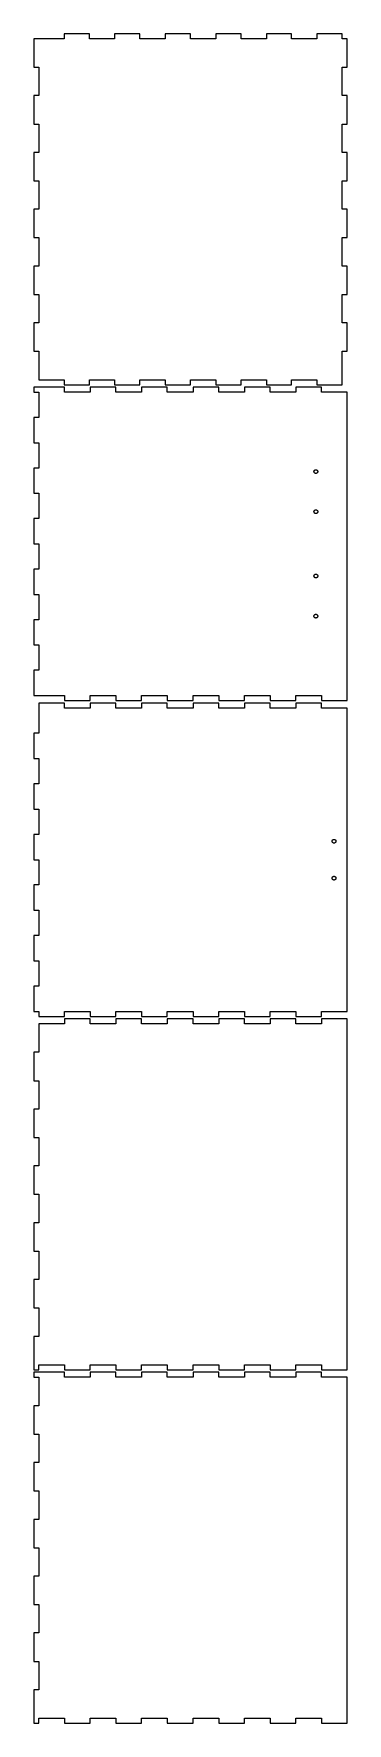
# Model space of a CAD drawing. Header units: metres. Extents: x -4 to 246, y -4 to 1344.
import ezdxf

# ---------------------------------------------------------------- set-up
doc = ezdxf.new("R2010")
doc.units = ezdxf.units.M

msp = doc.modelspace()

# ---------------------------------------------------------------- linework, layer by layer
for p, q in [((20.167, 1340), (-4, 1340)), ((-4, 1340), (-4, 1317.33)), ((40.333, 1344), (20.167, 1344)), ((20.167, 1344), (20.167, 1340)), ((40.333, 1340), (40.333, 1344)), ((60.5, 1340), (40.333, 1340)), ((80.667, 1344), (60.5, 1344)), ((60.5, 1344), (60.5, 1340)), ((80.667, 1340), (80.667, 1344)), ((100.833, 1340), (80.667, 1340)), ((121, 1344), (100.833, 1344)), ((100.833, 1344), (100.833, 1340)), ((121, 1340), (121, 1344)), ((141.167, 1340), (121, 1340)), ((161.333, 1344), (141.167, 1344)), ((141.167, 1344), (141.167, 1340)), ((161.333, 1340), (161.333, 1344)), ((181.5, 1340), (161.333, 1340)), ((201.667, 1344), (181.5, 1344)), ((181.5, 1344), (181.5, 1340)), ((201.667, 1340), (201.667, 1344)), ((221.833, 1340), (201.667, 1340)), ((242, 1344), (221.833, 1344)), ((221.833, 1344), (221.833, 1340)), ((242, 1340), (242, 1344)), ((246, 1340), (242, 1340)), ((246, 1317.33), (246, 1340)), ((-4, 1317.33), (0, 1317.33)), ((0, 1317.33), (0, 1294.67)), ((242, 1294.67), (242, 1317.33)), ((242, 1317.33), (246, 1317.33)), ((0, 1294.67), (-4, 1294.67)), ((-4, 1294.67), (-4, 1272)), ((246, 1294.67), (242, 1294.67)), ((246, 1272), (246, 1294.67)), ((-4, 1272), (0, 1272)), ((0, 1272), (0, 1249.33)), ((242, 1249.33), (242, 1272)), ((242, 1272), (246, 1272)), ((0, 1249.33), (-4, 1249.33)), ((-4, 1249.33), (-4, 1226.67)), ((246, 1249.33), (242, 1249.33)), ((246, 1226.67), (246, 1249.33)), ((-4, 1226.67), (0, 1226.67)), ((0, 1226.67), (0, 1204)), ((242, 1204), (242, 1226.67)), ((242, 1226.67), (246, 1226.67)), ((0, 1204), (-4, 1204)), ((-4, 1204), (-4, 1181.33)), ((246, 1204), (242, 1204)), ((246, 1181.33), (246, 1204)), ((-4, 1181.33), (0, 1181.33)), ((0, 1181.33), (0, 1158.67)), ((242, 1158.67), (242, 1181.33)), ((242, 1181.33), (246, 1181.33)), ((0, 1158.67), (-4, 1158.67)), ((-4, 1158.67), (-4, 1136)), ((246, 1158.67), (242, 1158.67)), ((246, 1136), (246, 1158.67)), ((-4, 1136), (0, 1136)), ((0, 1136), (0, 1113.33)), ((242, 1113.33), (242, 1136)), ((242, 1136), (246, 1136)), ((0, 1113.33), (-4, 1113.33)), ((-4, 1113.33), (-4, 1090.67)), ((246, 1113.33), (242, 1113.33)), ((246, 1090.67), (246, 1113.33)), ((-4, 1090.67), (0, 1090.67)), ((0, 1090.67), (0, 1068)), ((242, 1064), (242, 1090.67)), ((242, 1090.67), (246, 1090.67)), ((0, 1068), (20.167, 1068)), ((20.167, 1068), (20.167, 1064)), ((40.333, 1068), (60.5, 1068)), ((40.333, 1064), (40.333, 1068)), ((60.5, 1068), (60.5, 1064)), ((80.667, 1064), (80.667, 1068)), ((80.667, 1068), (100.833, 1068)), ((100.833, 1068), (100.833, 1064)), ((121, 1064), (121, 1068)), ((121, 1068), (141.167, 1068)), ((141.167, 1068), (141.167, 1064)), ((161.333, 1064), (161.333, 1068)), ((161.333, 1068), (181.5, 1068)), ((181.5, 1068), (181.5, 1064)), ((201.667, 1064), (201.667, 1068)), ((201.667, 1068), (221.833, 1068)), ((221.833, 1068), (221.833, 1064)), ((20.5, 1062), (-4, 1062)), ((-4, 1062), (-4, 1058)), ((-4, 1058), (0, 1058)), ((0, 1058), (0, 1037.83)), ((20.167, 1064), (40.333, 1064)), ((20.5, 1058), (20.5, 1062)), ((41, 1058), (20.5, 1058)), ((61.5, 1062), (41, 1062)), ((41, 1062), (41, 1058)), ((60.5, 1064), (80.667, 1064)), ((61.5, 1058), (61.5, 1062)), ((82, 1058), (61.5, 1058)), ((102.5, 1062), (82, 1062)), ((82, 1062), (82, 1058)), ((100.833, 1064), (121, 1064)), ((102.5, 1058), (102.5, 1062)), ((123, 1058), (102.5, 1058)), ((143.5, 1062), (123, 1062)), ((123, 1062), (123, 1058)), ((141.167, 1064), (161.333, 1064)), ((143.5, 1058), (143.5, 1062)), ((164, 1058), (143.5, 1058)), ((184.5, 1062), (164, 1062)), ((164, 1062), (164, 1058)), ((181.5, 1064), (201.667, 1064)), ((184.5, 1058), (184.5, 1062)), ((205, 1058), (184.5, 1058)), ((225.5, 1062), (205, 1062)), ((205, 1062), (205, 1058)), ((221.833, 1064), (242, 1064)), ((225.5, 1058), (225.5, 1062)), ((246, 1058), (225.5, 1058)), ((246, 812), (246, 1058)), ((0, 1037.83), (-4, 1037.83)), ((-4, 1037.83), (-4, 1017.67)), ((-4, 1017.67), (0, 1017.67)), ((0, 1017.67), (0, 997.5)), ((0, 997.5), (-4, 997.5)), ((-4, 997.5), (-4, 977.333)), ((219.5, 994.667), (219.508, 994.824)), ((219.508, 994.51), (219.5, 994.667)), ((219.508, 994.824), (219.533, 994.979)), ((219.533, 994.355), (219.508, 994.51)), ((219.533, 994.979), (219.573, 995.131)), ((219.573, 994.203), (219.533, 994.355)), ((219.573, 995.131), (219.63, 995.277)), ((219.63, 994.057), (219.573, 994.203)), ((219.63, 995.277), (219.701, 995.417)), ((219.701, 993.917), (219.63, 994.057)), ((219.701, 995.417), (219.786, 995.549)), ((219.786, 993.785), (219.701, 993.917)), ((219.786, 995.549), (219.885, 995.671)), ((219.885, 993.663), (219.786, 993.785)), ((219.885, 995.671), (219.996, 995.782)), ((219.996, 993.552), (219.885, 993.663)), ((219.996, 995.782), (220.118, 995.881)), ((220.118, 993.453), (219.996, 993.552)), ((220.118, 995.881), (220.25, 995.966)), ((220.25, 993.368), (220.118, 993.453)), ((220.25, 995.966), (220.39, 996.037)), ((220.39, 993.297), (220.25, 993.368)), ((220.39, 996.037), (220.536, 996.094)), ((220.536, 993.24), (220.39, 993.297)), ((220.536, 996.094), (220.688, 996.134)), ((220.688, 993.2), (220.536, 993.24)), ((220.688, 996.134), (220.843, 996.159)), ((220.843, 993.175), (220.688, 993.2)), ((220.843, 996.159), (221, 996.167)), ((221, 993.167), (220.843, 993.175)), ((221, 996.167), (221.157, 996.159)), ((221.157, 993.175), (221, 993.167)), ((221.157, 996.159), (221.312, 996.134)), ((221.312, 993.2), (221.157, 993.175)), ((221.312, 996.134), (221.464, 996.094)), ((221.464, 993.24), (221.312, 993.2)), ((221.464, 996.094), (221.61, 996.037)), ((221.61, 993.297), (221.464, 993.24)), ((221.61, 996.037), (221.75, 995.966)), ((221.75, 993.368), (221.61, 993.297)), ((221.75, 995.966), (221.882, 995.881)), ((221.882, 993.453), (221.75, 993.368)), ((221.882, 995.881), (222.004, 995.782)), ((222.004, 993.552), (221.882, 993.453)), ((222.004, 995.782), (222.115, 995.671)), ((222.115, 993.663), (222.004, 993.552)), ((222.115, 995.671), (222.214, 995.549)), ((222.214, 993.785), (222.115, 993.663)), ((222.214, 995.549), (222.299, 995.417)), ((222.299, 993.917), (222.214, 993.785)), ((222.299, 995.417), (222.37, 995.277)), ((222.37, 994.057), (222.299, 993.917)), ((222.37, 995.277), (222.427, 995.131)), ((222.427, 994.203), (222.37, 994.057)), ((222.427, 995.131), (222.467, 994.979)), ((222.467, 994.355), (222.427, 994.203)), ((222.467, 994.979), (222.492, 994.824)), ((222.492, 994.51), (222.467, 994.355)), ((222.492, 994.824), (222.5, 994.667)), ((222.5, 994.667), (222.492, 994.51)), ((-4, 977.333), (0, 977.333)), ((0, 977.333), (0, 957.167)), ((0, 957.167), (-4, 957.167)), ((-4, 957.167), (-4, 937)), ((219.5, 962.667), (219.508, 962.824)), ((219.508, 962.51), (219.5, 962.667)), ((219.508, 962.824), (219.533, 962.979)), ((219.533, 962.355), (219.508, 962.51)), ((219.533, 962.979), (219.573, 963.131)), ((219.573, 962.203), (219.533, 962.355)), ((219.573, 963.131), (219.63, 963.277)), ((219.63, 962.057), (219.573, 962.203)), ((219.63, 963.277), (219.701, 963.417)), ((219.701, 961.917), (219.63, 962.057)), ((219.701, 963.417), (219.786, 963.549)), ((219.786, 961.785), (219.701, 961.917)), ((219.786, 963.549), (219.885, 963.671)), ((219.885, 961.663), (219.786, 961.785)), ((219.885, 963.671), (219.996, 963.782)), ((219.996, 961.552), (219.885, 961.663)), ((219.996, 963.782), (220.118, 963.881)), ((220.118, 961.453), (219.996, 961.552)), ((220.118, 963.881), (220.25, 963.966)), ((220.25, 961.368), (220.118, 961.453)), ((220.25, 963.966), (220.39, 964.037)), ((220.39, 961.297), (220.25, 961.368)), ((220.39, 964.037), (220.536, 964.094)), ((220.536, 961.24), (220.39, 961.297)), ((220.536, 964.094), (220.688, 964.134)), ((220.688, 961.2), (220.536, 961.24)), ((220.688, 964.134), (220.843, 964.159)), ((220.843, 961.175), (220.688, 961.2)), ((220.843, 964.159), (221, 964.167)), ((221, 961.167), (220.843, 961.175)), ((221, 964.167), (221.157, 964.159)), ((221.157, 961.175), (221, 961.167)), ((221.157, 964.159), (221.312, 964.134)), ((221.312, 961.2), (221.157, 961.175)), ((221.312, 964.134), (221.464, 964.094)), ((221.464, 961.24), (221.312, 961.2)), ((221.464, 964.094), (221.61, 964.037)), ((221.61, 961.297), (221.464, 961.24)), ((221.61, 964.037), (221.75, 963.966)), ((221.75, 961.368), (221.61, 961.297)), ((221.75, 963.966), (221.882, 963.881)), ((221.882, 961.453), (221.75, 961.368)), ((221.882, 963.881), (222.004, 963.782)), ((222.004, 961.552), (221.882, 961.453)), ((222.004, 963.782), (222.115, 963.671)), ((222.115, 961.663), (222.004, 961.552)), ((222.115, 963.671), (222.214, 963.549)), ((222.214, 961.785), (222.115, 961.663)), ((222.214, 963.549), (222.299, 963.417)), ((222.299, 961.917), (222.214, 961.785)), ((222.299, 963.417), (222.37, 963.277)), ((222.37, 962.057), (222.299, 961.917)), ((222.37, 963.277), (222.427, 963.131)), ((222.427, 962.203), (222.37, 962.057)), ((222.427, 963.131), (222.467, 962.979)), ((222.467, 962.355), (222.427, 962.203)), ((222.467, 962.979), (222.492, 962.824)), ((222.492, 962.51), (222.467, 962.355)), ((222.492, 962.824), (222.5, 962.667)), ((222.5, 962.667), (222.492, 962.51)), ((-4, 937), (0, 937)), ((0, 937), (0, 916.833)), ((0, 916.833), (-4, 916.833)), ((-4, 916.833), (-4, 896.667)), ((219.5, 911.333), (219.508, 911.49)), ((219.508, 911.177), (219.5, 911.333)), ((219.508, 911.49), (219.533, 911.645)), ((219.533, 911.021), (219.508, 911.177)), ((219.533, 911.645), (219.573, 911.797)), ((219.573, 910.87), (219.533, 911.021)), ((219.573, 911.797), (219.63, 911.943)), ((219.63, 910.723), (219.573, 910.87)), ((219.63, 911.943), (219.701, 912.083)), ((219.701, 910.583), (219.63, 910.723)), ((219.701, 912.083), (219.786, 912.215)), ((219.786, 910.452), (219.701, 910.583)), ((219.786, 912.215), (219.885, 912.337)), ((219.885, 910.33), (219.786, 910.452)), ((219.885, 912.337), (219.996, 912.448)), ((219.996, 910.219), (219.885, 910.33)), ((219.996, 912.448), (220.118, 912.547)), ((220.118, 910.12), (219.996, 910.219)), ((220.118, 912.547), (220.25, 912.632)), ((220.25, 910.034), (220.118, 910.12)), ((220.25, 912.632), (220.39, 912.704)), ((220.39, 909.963), (220.25, 910.034)), ((220.39, 912.704), (220.536, 912.76)), ((220.536, 909.907), (220.39, 909.963)), ((220.536, 912.76), (220.688, 912.801)), ((220.688, 909.866), (220.536, 909.907)), ((220.688, 912.801), (220.843, 912.825)), ((220.843, 909.841), (220.688, 909.866)), ((220.843, 912.825), (221, 912.833)), ((221, 909.833), (220.843, 909.841)), ((221, 912.833), (221.157, 912.825)), ((221.157, 909.841), (221, 909.833)), ((221.157, 912.825), (221.312, 912.801)), ((221.312, 909.866), (221.157, 909.841)), ((221.312, 912.801), (221.464, 912.76)), ((221.464, 909.907), (221.312, 909.866)), ((221.464, 912.76), (221.61, 912.704)), ((221.61, 909.963), (221.464, 909.907)), ((221.61, 912.704), (221.75, 912.632)), ((221.75, 910.034), (221.61, 909.963)), ((221.75, 912.632), (221.882, 912.547)), ((221.882, 910.12), (221.75, 910.034)), ((221.882, 912.547), (222.004, 912.448)), ((222.004, 910.219), (221.882, 910.12)), ((222.004, 912.448), (222.115, 912.337)), ((222.115, 910.33), (222.004, 910.219)), ((222.115, 912.337), (222.214, 912.215)), ((222.214, 910.452), (222.115, 910.33)), ((222.214, 912.215), (222.299, 912.083)), ((222.299, 910.583), (222.214, 910.452)), ((222.299, 912.083), (222.37, 911.943)), ((222.37, 910.723), (222.299, 910.583)), ((222.37, 911.943), (222.427, 911.797)), ((222.427, 910.87), (222.37, 910.723)), ((222.427, 911.797), (222.467, 911.645)), ((222.467, 911.021), (222.427, 910.87)), ((222.467, 911.645), (222.492, 911.49)), ((222.492, 911.177), (222.467, 911.021)), ((222.492, 911.49), (222.5, 911.333)), ((222.5, 911.333), (222.492, 911.177)), ((-4, 896.667), (0, 896.667)), ((0, 896.667), (0, 876.5)), ((0, 876.5), (-4, 876.5)), ((-4, 876.5), (-4, 856.333)), ((219.5, 879.333), (219.508, 879.49)), ((219.508, 879.177), (219.5, 879.333)), ((219.508, 879.49), (219.533, 879.645)), ((219.533, 879.021), (219.508, 879.177)), ((219.533, 879.645), (219.573, 879.797)), ((219.573, 878.87), (219.533, 879.021)), ((219.573, 879.797), (219.63, 879.943)), ((219.63, 878.723), (219.573, 878.87)), ((219.63, 879.943), (219.701, 880.083)), ((219.701, 878.583), (219.63, 878.723)), ((219.701, 880.083), (219.786, 880.215)), ((219.786, 878.452), (219.701, 878.583)), ((219.786, 880.215), (219.885, 880.337)), ((219.885, 878.33), (219.786, 878.452)), ((219.885, 880.337), (219.996, 880.448)), ((219.996, 878.219), (219.885, 878.33)), ((219.996, 880.448), (220.118, 880.547)), ((220.118, 878.12), (219.996, 878.219)), ((220.118, 880.547), (220.25, 880.632)), ((220.25, 878.034), (220.118, 878.12)), ((220.25, 880.632), (220.39, 880.704)), ((220.39, 877.963), (220.25, 878.034)), ((220.39, 880.704), (220.536, 880.76)), ((220.536, 877.907), (220.39, 877.963)), ((220.536, 880.76), (220.688, 880.801)), ((220.688, 877.866), (220.536, 877.907)), ((220.688, 880.801), (220.843, 880.825)), ((220.843, 877.841), (220.688, 877.866)), ((220.843, 880.825), (221, 880.833)), ((221, 877.833), (220.843, 877.841)), ((221, 880.833), (221.157, 880.825)), ((221.157, 877.841), (221, 877.833)), ((221.157, 880.825), (221.312, 880.801)), ((221.312, 877.866), (221.157, 877.841)), ((221.312, 880.801), (221.464, 880.76)), ((221.464, 877.907), (221.312, 877.866)), ((221.464, 880.76), (221.61, 880.704)), ((221.61, 877.963), (221.464, 877.907)), ((221.61, 880.704), (221.75, 880.632)), ((221.75, 878.034), (221.61, 877.963)), ((221.75, 880.632), (221.882, 880.547)), ((221.882, 878.12), (221.75, 878.034)), ((221.882, 880.547), (222.004, 880.448)), ((222.004, 878.219), (221.882, 878.12)), ((222.004, 880.448), (222.115, 880.337)), ((222.115, 878.33), (222.004, 878.219)), ((222.115, 880.337), (222.214, 880.215)), ((222.214, 878.452), (222.115, 878.33)), ((222.214, 880.215), (222.299, 880.083)), ((222.299, 878.583), (222.214, 878.452)), ((222.299, 880.083), (222.37, 879.943)), ((222.37, 878.723), (222.299, 878.583)), ((222.37, 879.943), (222.427, 879.797)), ((222.427, 878.87), (222.37, 878.723)), ((222.427, 879.797), (222.467, 879.645)), ((222.467, 879.021), (222.427, 878.87)), ((222.467, 879.645), (222.492, 879.49)), ((222.492, 879.177), (222.467, 879.021)), ((222.492, 879.49), (222.5, 879.333)), ((222.5, 879.333), (222.492, 879.177)), ((-4, 856.333), (0, 856.333)), ((0, 856.333), (0, 836.167)), ((0, 836.167), (-4, 836.167)), ((-4, 836.167), (-4, 816)), ((-4, 816), (20.5, 816)), ((20.5, 810), (0, 810)), ((0, 810), (0, 785.833)), ((20.5, 816), (20.5, 812)), ((20.5, 812), (41, 812)), ((20.5, 806), (20.5, 810)), ((41, 816), (61.5, 816)), ((41, 812), (41, 816)), ((61.5, 810), (41, 810)), ((41, 810), (41, 806)), ((61.5, 816), (61.5, 812)), ((61.5, 812), (82, 812)), ((61.5, 806), (61.5, 810)), ((82, 812), (82, 816)), ((82, 816), (102.5, 816)), ((102.5, 810), (82, 810)), ((82, 810), (82, 806)), ((102.5, 816), (102.5, 812)), ((102.5, 812), (123, 812)), ((102.5, 806), (102.5, 810)), ((123, 812), (123, 816)), ((123, 816), (143.5, 816)), ((143.5, 810), (123, 810)), ((123, 810), (123, 806)), ((143.5, 816), (143.5, 812)), ((143.5, 812), (164, 812)), ((143.5, 806), (143.5, 810)), ((164, 812), (164, 816)), ((164, 816), (184.5, 816)), ((164, 810), (164, 806)), ((184.5, 810), (164, 810)), ((184.5, 816), (184.5, 812)), ((184.5, 812), (205, 812)), ((184.5, 806), (184.5, 810)), ((205, 812), (205, 816)), ((205, 816), (225.5, 816)), ((225.5, 810), (205, 810)), ((205, 810), (205, 806)), ((225.5, 816), (225.5, 812)), ((225.5, 812), (246, 812)), ((225.5, 806), (225.5, 810)), ((41, 806), (20.5, 806)), ((82, 806), (61.5, 806)), ((123, 806), (102.5, 806)), ((164, 806), (143.5, 806)), ((205, 806), (184.5, 806)), ((246, 806), (225.5, 806)), ((246, 564), (246, 806)), ((0, 785.833), (-4, 785.833)), ((-4, 785.833), (-4, 765.667)), ((-4, 765.667), (0, 765.667)), ((0, 765.667), (0, 745.5)), ((0, 745.5), (-4, 745.5)), ((-4, 745.5), (-4, 725.333)), ((-4, 725.333), (0, 725.333)), ((0, 725.333), (0, 705.167)), ((0, 705.167), (-4, 705.167)), ((-4, 705.167), (-4, 685)), ((234.496, 700.865), (234.618, 700.964)), ((234.618, 700.964), (234.75, 701.049)), ((234.75, 701.049), (234.89, 701.12)), ((234.89, 701.12), (235.036, 701.177)), ((235.036, 701.177), (235.188, 701.217)), ((235.188, 701.217), (235.343, 701.242)), ((235.343, 701.242), (235.5, 701.25)), ((235.5, 701.25), (235.657, 701.242)), ((235.657, 701.242), (235.812, 701.217)), ((235.812, 701.217), (235.964, 701.177)), ((235.964, 701.177), (236.11, 701.12)), ((236.11, 701.12), (236.25, 701.049)), ((236.25, 701.049), (236.382, 700.964)), ((236.382, 700.964), (236.504, 700.865)), ((234, 699.75), (234.008, 699.907)), ((234.008, 699.593), (234, 699.75)), ((234.008, 699.907), (234.033, 700.062)), ((234.033, 699.438), (234.008, 699.593)), ((234.033, 700.062), (234.073, 700.214)), ((234.073, 699.286), (234.033, 699.438)), ((234.073, 700.214), (234.13, 700.36)), ((234.13, 699.14), (234.073, 699.286)), ((234.13, 700.36), (234.201, 700.5)), ((234.201, 699), (234.13, 699.14)), ((234.201, 700.5), (234.286, 700.632)), ((234.286, 698.868), (234.201, 699)), ((234.286, 700.632), (234.385, 700.754)), ((234.385, 698.746), (234.286, 698.868)), ((234.385, 700.754), (234.496, 700.865)), ((234.496, 698.635), (234.385, 698.746)), ((234.618, 698.536), (234.496, 698.635)), ((234.75, 698.451), (234.618, 698.536)), ((234.89, 698.38), (234.75, 698.451)), ((235.036, 698.323), (234.89, 698.38)), ((235.188, 698.283), (235.036, 698.323)), ((235.343, 698.258), (235.188, 698.283)), ((235.5, 698.25), (235.343, 698.258)), ((235.657, 698.258), (235.5, 698.25)), ((235.812, 698.283), (235.657, 698.258)), ((235.964, 698.323), (235.812, 698.283)), ((236.11, 698.38), (235.964, 698.323)), ((236.25, 698.451), (236.11, 698.38)), ((236.382, 698.536), (236.25, 698.451)), ((236.504, 698.635), (236.382, 698.536)), ((236.504, 700.865), (236.615, 700.754)), ((236.615, 698.746), (236.504, 698.635)), ((236.615, 700.754), (236.714, 700.632)), ((236.714, 698.868), (236.615, 698.746)), ((236.714, 700.632), (236.799, 700.5)), ((236.799, 699), (236.714, 698.868)), ((236.799, 700.5), (236.87, 700.36)), ((236.87, 699.14), (236.799, 699)), ((236.87, 700.36), (236.927, 700.214)), ((236.927, 699.286), (236.87, 699.14)), ((236.927, 700.214), (236.967, 700.062)), ((236.967, 699.438), (236.927, 699.286)), ((236.967, 700.062), (236.992, 699.907)), ((236.992, 699.593), (236.967, 699.438)), ((236.992, 699.907), (237, 699.75)), ((237, 699.75), (236.992, 699.593)), ((-4, 685), (0, 685)), ((0, 685), (0, 664.833)), ((0, 664.833), (-4, 664.833)), ((-4, 664.833), (-4, 644.667)), ((234, 670.25), (234.008, 670.407)), ((234.008, 670.093), (234, 670.25)), ((234.008, 670.407), (234.033, 670.562)), ((234.033, 669.938), (234.008, 670.093)), ((234.033, 670.562), (234.073, 670.714)), ((234.073, 669.786), (234.033, 669.938)), ((234.073, 670.714), (234.13, 670.86)), ((234.13, 669.64), (234.073, 669.786)), ((234.13, 670.86), (234.201, 671)), ((234.201, 669.5), (234.13, 669.64)), ((234.201, 671), (234.286, 671.132)), ((234.286, 669.368), (234.201, 669.5)), ((234.286, 671.132), (234.385, 671.254)), ((234.385, 669.246), (234.286, 669.368)), ((234.385, 671.254), (234.496, 671.365)), ((234.496, 669.135), (234.385, 669.246)), ((234.496, 671.365), (234.618, 671.464)), ((234.618, 669.036), (234.496, 669.135)), ((234.618, 671.464), (234.75, 671.549)), ((234.75, 668.951), (234.618, 669.036)), ((234.75, 671.549), (234.89, 671.62)), ((234.89, 668.88), (234.75, 668.951)), ((234.89, 671.62), (235.036, 671.677)), ((235.036, 668.823), (234.89, 668.88)), ((235.036, 671.677), (235.188, 671.717)), ((235.188, 668.783), (235.036, 668.823)), ((235.188, 671.717), (235.343, 671.742)), ((235.343, 668.758), (235.188, 668.783)), ((235.343, 671.742), (235.5, 671.75)), ((235.5, 668.75), (235.343, 668.758)), ((235.5, 671.75), (235.657, 671.742)), ((235.657, 668.758), (235.5, 668.75)), ((235.657, 671.742), (235.812, 671.717)), ((235.812, 668.783), (235.657, 668.758)), ((235.812, 671.717), (235.964, 671.677)), ((235.964, 668.823), (235.812, 668.783)), ((235.964, 671.677), (236.11, 671.62)), ((236.11, 668.88), (235.964, 668.823)), ((236.11, 671.62), (236.25, 671.549)), ((236.25, 668.951), (236.11, 668.88)), ((236.25, 671.549), (236.382, 671.464)), ((236.382, 669.036), (236.25, 668.951)), ((236.382, 671.464), (236.504, 671.365)), ((236.504, 669.135), (236.382, 669.036)), ((236.504, 671.365), (236.615, 671.254)), ((236.615, 669.246), (236.504, 669.135)), ((236.615, 671.254), (236.714, 671.132)), ((236.714, 669.368), (236.615, 669.246)), ((236.714, 671.132), (236.799, 671)), ((236.799, 669.5), (236.714, 669.368)), ((236.799, 671), (236.87, 670.86)), ((236.87, 669.64), (236.799, 669.5)), ((236.87, 670.86), (236.927, 670.714)), ((236.927, 669.786), (236.87, 669.64)), ((236.927, 670.714), (236.967, 670.562)), ((236.967, 669.938), (236.927, 669.786)), ((236.967, 670.562), (236.992, 670.407)), ((236.992, 670.093), (236.967, 669.938)), ((236.992, 670.407), (237, 670.25)), ((237, 670.25), (236.992, 670.093)), ((-4, 644.667), (0, 644.667)), ((0, 644.667), (0, 624.5)), ((0, 624.5), (-4, 624.5)), ((-4, 624.5), (-4, 604.333)), ((-4, 604.333), (0, 604.333)), ((0, 604.333), (0, 584.167)), ((0, 584.167), (-4, 584.167)), ((-4, 584.167), (-4, 564)), ((-4, 564), (0, 564)), ((0, 564), (0, 560)), ((0, 560), (20.5, 560)), ((20.5, 554), (0, 554)), ((0, 554), (0, 531.333)), ((20.5, 560), (20.5, 564)), ((20.5, 564), (41, 564)), ((41, 558), (20.5, 558)), ((20.5, 558), (20.5, 554)), ((41, 564), (41, 560)), ((41, 560), (61.5, 560)), ((41, 554), (41, 558)), ((61.5, 554), (41, 554)), ((61.5, 560), (61.5, 564)), ((61.5, 564), (82, 564)), ((82, 558), (61.5, 558)), ((61.5, 558), (61.5, 554)), ((82, 564), (82, 560)), ((82, 560), (102.5, 560)), ((82, 554), (82, 558)), ((102.5, 554), (82, 554)), ((102.5, 560), (102.5, 564)), ((102.5, 564), (123, 564)), ((123, 558), (102.5, 558)), ((102.5, 558), (102.5, 554)), ((123, 564), (123, 560)), ((123, 560), (143.5, 560)), ((123, 554), (123, 558)), ((143.5, 554), (123, 554)), ((143.5, 560), (143.5, 564)), ((143.5, 564), (164, 564)), ((164, 558), (143.5, 558)), ((143.5, 558), (143.5, 554)), ((164, 564), (164, 560)), ((164, 560), (184.5, 560)), ((164, 554), (164, 558)), ((184.5, 554), (164, 554)), ((184.5, 560), (184.5, 564)), ((184.5, 564), (205, 564)), ((205, 558), (184.5, 558)), ((184.5, 558), (184.5, 554)), ((205, 564), (205, 560)), ((205, 560), (225.5, 560)), ((205, 554), (205, 558)), ((225.5, 554), (205, 554)), ((225.5, 560), (225.5, 564)), ((225.5, 564), (246, 564)), ((246, 558), (225.5, 558)), ((225.5, 558), (225.5, 554)), ((246, 278), (246, 558)), ((0, 531.333), (-4, 531.333)), ((-4, 531.333), (-4, 508.667)), ((-4, 508.667), (0, 508.667)), ((0, 508.667), (0, 486)), ((0, 486), (-4, 486)), ((-4, 486), (-4, 463.333)), ((-4, 463.333), (0, 463.333)), ((0, 463.333), (0, 440.667)), ((0, 440.667), (-4, 440.667)), ((-4, 440.667), (-4, 418)), ((-4, 418), (0, 418)), ((0, 418), (0, 395.333)), ((0, 395.333), (-4, 395.333)), ((-4, 395.333), (-4, 372.667)), ((-4, 372.667), (0, 372.667)), ((0, 372.667), (0, 350)), ((0, 350), (-4, 350)), ((-4, 350), (-4, 327.333)), ((-4, 327.333), (0, 327.333)), ((0, 327.333), (0, 304.667)), ((0, 304.667), (-4, 304.667)), ((-4, 304.667), (-4, 278)), ((-4, 278), (0, 278)), ((20.5, 276), (-4, 276)), ((-4, 276), (-4, 272)), ((-4, 272), (0, 272)), ((0, 282), (20.5, 282)), ((0, 278), (0, 282)), ((0, 272), (0, 249.333)), ((20.5, 282), (20.5, 278)), ((20.5, 278), (41, 278)), ((20.5, 272), (20.5, 276)), ((41, 272), (20.5, 272)), ((41, 278), (41, 282)), ((41, 282), (61.5, 282)), ((61.5, 276), (41, 276)), ((41, 276), (41, 272)), ((61.5, 282), (61.5, 278)), ((61.5, 278), (82, 278)), ((61.5, 272), (61.5, 276)), ((82, 272), (61.5, 272)), ((82, 278), (82, 282)), ((82, 282), (102.5, 282)), ((102.5, 276), (82, 276)), ((82, 276), (82, 272)), ((102.5, 282), (102.5, 278)), ((102.5, 278), (123, 278)), ((102.5, 272), (102.5, 276)), ((123, 272), (102.5, 272)), ((123, 278), (123, 282)), ((123, 282), (143.5, 282)), ((143.5, 276), (123, 276)), ((123, 276), (123, 272)), ((143.5, 282), (143.5, 278)), ((143.5, 278), (164, 278)), ((143.5, 272), (143.5, 276)), ((164, 272), (143.5, 272)), ((164, 278), (164, 282)), ((164, 282), (184.5, 282)), ((184.5, 276), (164, 276)), ((164, 276), (164, 272)), ((184.5, 282), (184.5, 278)), ((184.5, 278), (205, 278)), ((184.5, 272), (184.5, 276)), ((205, 272), (184.5, 272)), ((205, 278), (205, 282)), ((205, 282), (225.5, 282)), ((225.5, 276), (205, 276)), ((205, 276), (205, 272)), ((225.5, 282), (225.5, 278)), ((225.5, 278), (246, 278)), ((225.5, 272), (225.5, 276)), ((246, 272), (225.5, 272)), ((246, -4), (246, 272)), ((0, 249.333), (-4, 249.333)), ((-4, 249.333), (-4, 226.667)), ((-4, 226.667), (0, 226.667)), ((0, 226.667), (0, 204)), ((0, 204), (-4, 204)), ((-4, 204), (-4, 181.333)), ((-4, 181.333), (0, 181.333)), ((0, 181.333), (0, 158.667)), ((0, 158.667), (-4, 158.667)), ((-4, 158.667), (-4, 136)), ((-4, 136), (0, 136)), ((0, 136), (0, 113.333)), ((0, 113.333), (-4, 113.333)), ((-4, 113.333), (-4, 90.667)), ((-4, 90.667), (0, 90.667)), ((0, 90.667), (0, 68)), ((0, 68), (-4, 68)), ((-4, 68), (-4, 45.333)), ((-4, 45.333), (0, 45.333)), ((0, 45.333), (0, 22.667)), ((0, 22.667), (-4, 22.667)), ((-4, 22.667), (-4, -4)), ((0, 0), (20.5, 0)), ((0, -4), (0, 0)), ((20.5, 0), (20.5, -4)), ((41, -4), (41, 0)), ((41, 0), (61.5, 0)), ((61.5, 0), (61.5, -4)), ((82, -4), (82, 0)), ((82, 0), (102.5, 0)), ((102.5, 0), (102.5, -4)), ((123, -4), (123, 0)), ((123, 0), (143.5, 0)), ((143.5, 0), (143.5, -4)), ((164, -4), (164, 0)), ((164, 0), (184.5, 0)), ((184.5, 0), (184.5, -4)), ((205, -4), (205, 0)), ((205, 0), (225.5, 0)), ((225.5, 0), (225.5, -4)), ((-4, -4), (0, -4)), ((20.5, -4), (41, -4)), ((61.5, -4), (82, -4)), ((102.5, -4), (123, -4)), ((143.5, -4), (164, -4)), ((184.5, -4), (205, -4)), ((225.5, -4), (246, -4))]:
    msp.add_line(p, q)

doc.saveas('drawing.dxf')
